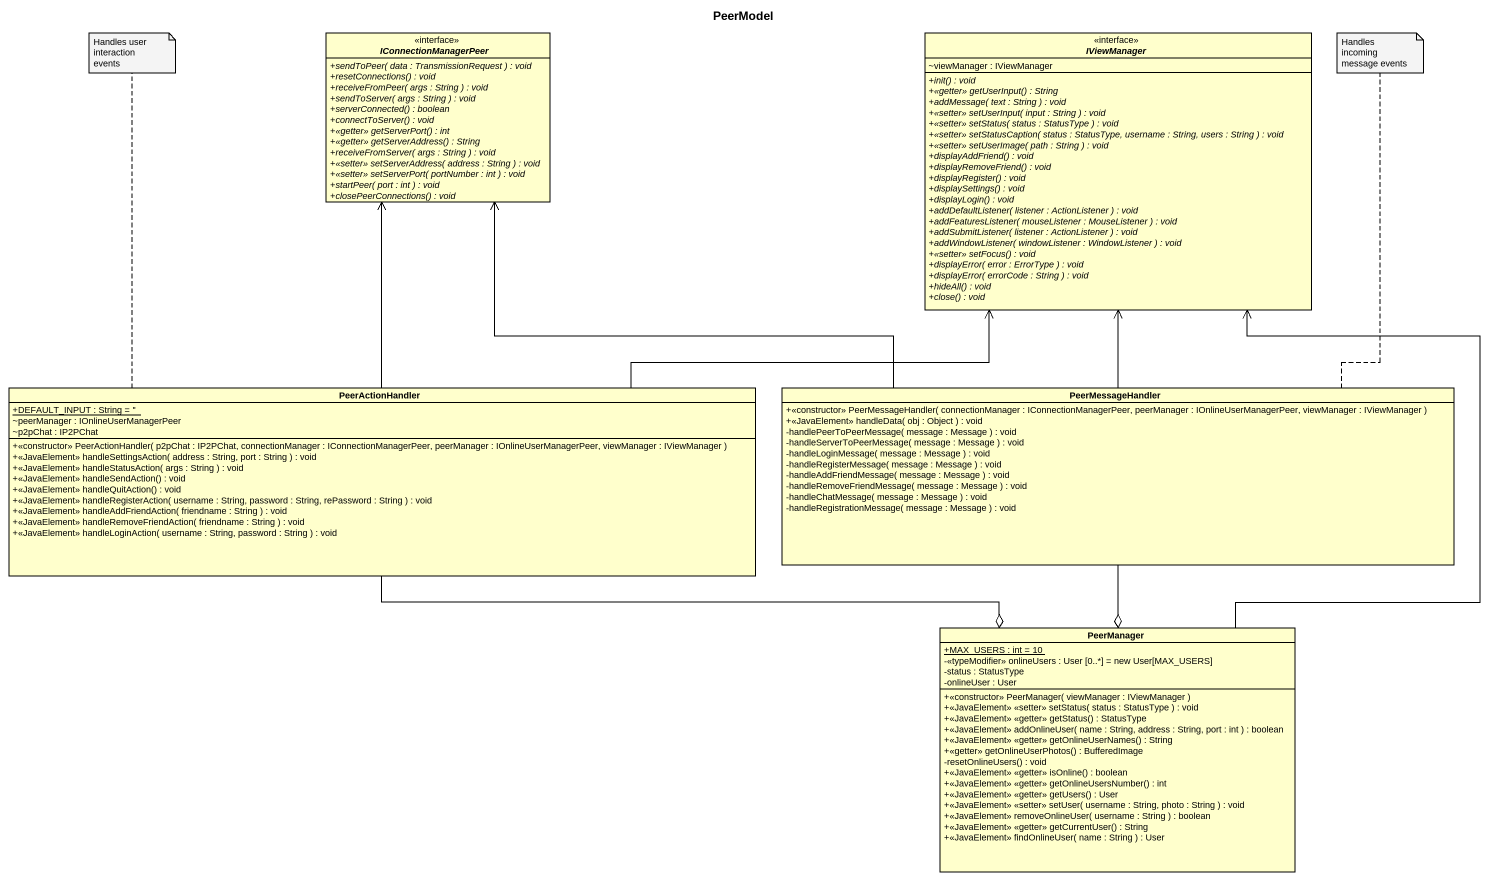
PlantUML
@startuml
title PeerModel
hide circle
hide empty members
skinparam classAttributeIconSize 0
interface IConnectionManagerPeer {
  {abstract} +sendToPeer( data : TransmissionRequest ) : void
  {abstract} +resetConnections() : void
  {abstract} +receiveFromPeer( args : String ) : void
  {abstract} +sendToServer( args : String ) : void
  {abstract} +serverConnected() : boolean
  {abstract} +connectToServer() : void
  {abstract} +<<getter>> getServerPort() : int
  {abstract} +<<getter>> getServerAddress() : String
  {abstract} +receiveFromServer( args : String ) : void
  {abstract} +<<setter>> setServerAddress( address : String ) : void
  {abstract} +<<setter>> setServerPort( portNumber : int ) : void
  {abstract} +startPeer( port : int ) : void
  {abstract} +closePeerConnections() : void
}
interface IViewManager {
  ~viewManager : IViewManager
  {abstract} +init() : void
  {abstract} +<<getter>> getUserInput() : String
  {abstract} +addMessage( text : String ) : void
  {abstract} +<<setter>> setUserInput( input : String ) : void
  {abstract} +<<setter>> setStatus( status : StatusType ) : void
  {abstract} +<<setter>> setStatusCaption( status : StatusType, username : String, users : String ) : void
  {abstract} +<<setter>> setUserImage( path : String ) : void
  {abstract} +displayAddFriend() : void
  {abstract} +displayRemoveFriend() : void
  {abstract} +displayRegister() : void
  {abstract} +displaySettings() : void
  {abstract} +displayLogin() : void
  {abstract} +addDefaultListener( listener : ActionListener ) : void
  {abstract} +addFeaturesListener( mouseListener : MouseListener ) : void
  {abstract} +addSubmitListener( listener : ActionListener ) : void
  {abstract} +addWindowListener( windowListener : WindowListener ) : void
  {abstract} +<<setter>> setFocus() : void
  {abstract} +displayError( error : ErrorType ) : void
  {abstract} +displayError( errorCode : String ) : void
  {abstract} +hideAll() : void
  {abstract} +close() : void
}
class PeerActionHandler {
  {static} +DEFAULT_INPUT : String = ''
  ~peerManager : IOnlineUserManagerPeer
  ~p2pChat : IP2PChat
  +<<constructor>> PeerActionHandler( p2pChat : IP2PChat, connectionManager : IConnectionManagerPeer, peerManager : IOnlineUserManagerPeer, viewManager : IViewManager )
  +<<JavaElement>> handleSettingsAction( address : String, port : String ) : void
  +<<JavaElement>> handleStatusAction( args : String ) : void
  +<<JavaElement>> handleSendAction() : void
  +<<JavaElement>> handleQuitAction() : void
  +<<JavaElement>> handleRegisterAction( username : String, password : String, rePassword : String ) : void
  +<<JavaElement>> handleAddFriendAction( friendname : String ) : void
  +<<JavaElement>> handleRemoveFriendAction( friendname : String ) : void
  +<<JavaElement>> handleLoginAction( username : String, password : String ) : void
}
class PeerMessageHandler {
  +<<constructor>> PeerMessageHandler( connectionManager : IConnectionManagerPeer, peerManager : IOnlineUserManagerPeer, viewManager : IViewManager )
  +<<JavaElement>> handleData( obj : Object ) : void
  -handlePeerToPeerMessage( message : Message ) : void
  -handleServerToPeerMessage( message : Message ) : void
  -handleLoginMessage( message : Message ) : void
  -handleRegisterMessage( message : Message ) : void
  -handleAddFriendMessage( message : Message ) : void
  -handleRemoveFriendMessage( message : Message ) : void
  -handleChatMessage( message : Message ) : void
  -handleRegistrationMessage( message : Message ) : void
}
class PeerManager {
  {static} +MAX_USERS : int = 10
  -<<typeModifier>> onlineUsers : User [0..*] = new User[MAX_USERS]
  -status : StatusType
  -onlineUser : User
  +<<constructor>> PeerManager( viewManager : IViewManager )
  +<<JavaElement>> <<setter>> setStatus( status : StatusType ) : void
  +<<JavaElement>> <<getter>> getStatus() : StatusType
  +<<JavaElement>> addOnlineUser( name : String, address : String, port : int ) : boolean
  +<<JavaElement>> <<getter>> getOnlineUserNames() : String
  +<<getter>> getOnlineUserPhotos() : BufferedImage
  -resetOnlineUsers() : void
  +<<JavaElement>> <<getter>> isOnline() : boolean
  +<<JavaElement>> <<getter>> getOnlineUsersNumber() : int
  +<<JavaElement>> <<getter>> getUsers() : User
  +<<JavaElement>> <<setter>> setUser( username : String, photo : String ) : void
  +<<JavaElement>> removeOnlineUser( username : String ) : boolean
  +<<JavaElement>> <<getter>> getCurrentUser() : String
  +<<JavaElement>> findOnlineUser( name : String ) : User
}
PeerActionHandler -up-> IConnectionManagerPeer
PeerActionHandler -right-> IViewManager
PeerMessageHandler -left-> IConnectionManagerPeer
PeerMessageHandler -up-> IViewManager
PeerManager -up-> IViewManager
PeerManager o-left- PeerActionHandler
PeerManager o-up- PeerMessageHandler
note top of PeerActionHandler : Handles user interaction events
note top of PeerMessageHandler : Handles incoming message events
@enduml
